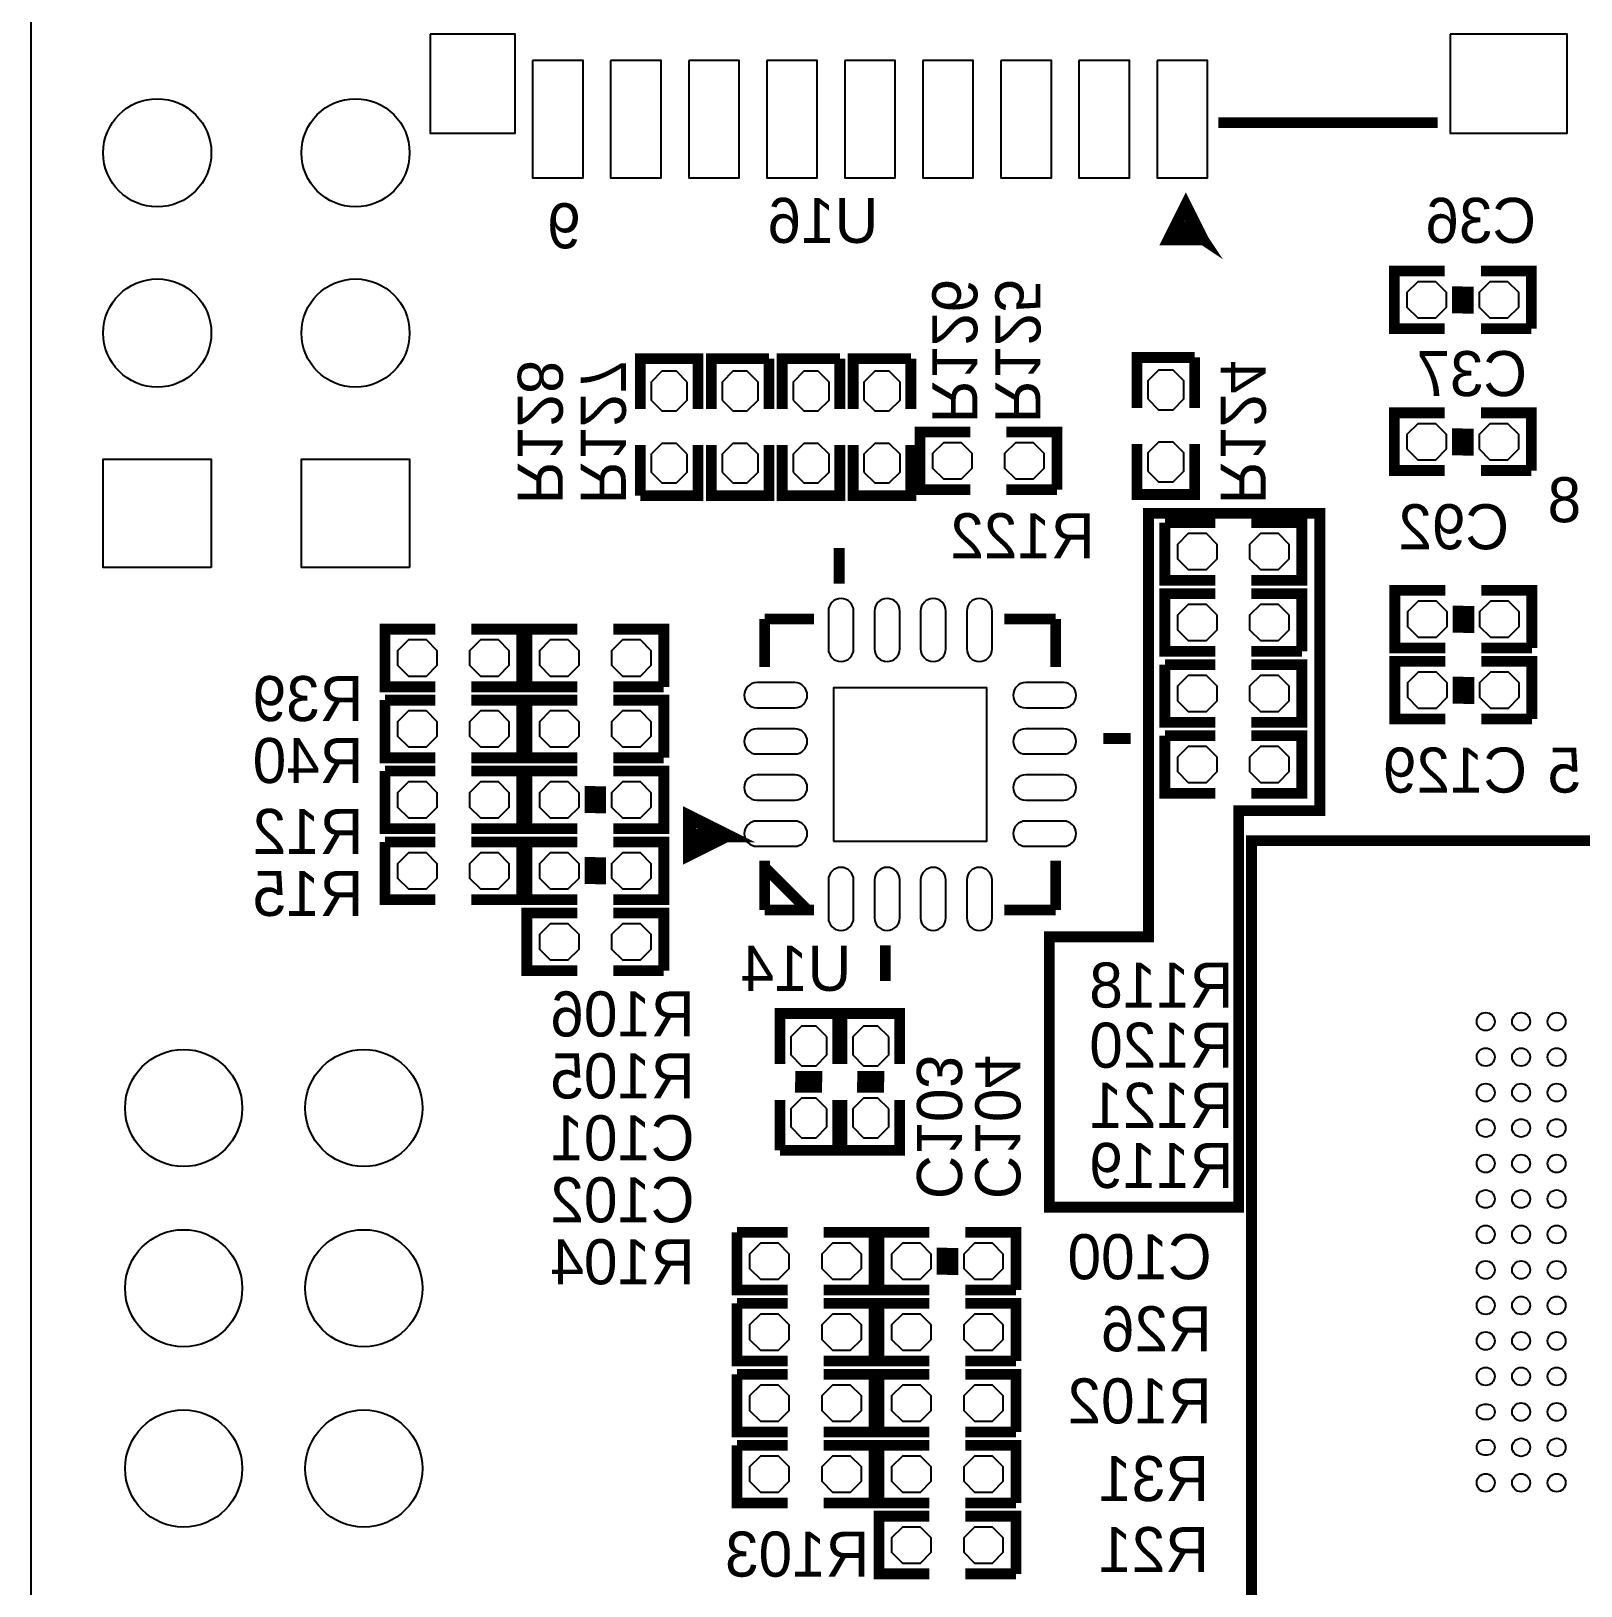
# Model space of a CAD drawing. Extents: x -57 to 527, y -107 to 303.
# Drawn here: x 0 to 21.84, y 43.43 to 65.34 of the extents above; entities that cross this region are included whole.
import ezdxf

# ---------------------------------------------------------------- set-up
doc = ezdxf.new("R2010")
doc.units = 0
doc.header["$MEASUREMENT"] = 0
for name, color, linetype in [('BOARD_GEOMETRY_OUTLINE', 3, 'CONTINUOUS'), ('BOARD_GEOMETRY_SILKSCREEN_B', 1, 'CONTINUOUS'), ('PACKAGE_GEOMETRY_SILKSCREEN_B', 4, 'CONTINUOUS'), ('PIN_B', 5, 'CONTINUOUS'), ('REF_DES_SILKSCREEN_B', 6, 'CONTINUOUS')]:
    doc.layers.add(name, color=color, linetype=linetype)

msp = doc.modelspace()

# ---------------------------------------------------------------- linework, layer by layer
at = {"layer": 'BOARD_GEOMETRY_OUTLINE'}
msp.add_lwpolyline([(1.999996, 0, -0.414214), (0, 1.999996), (0, 77.999844, -0.414214), (1.999996, 79.99984), (72.999854, 79.99984, -0.414214), (74.99985, 77.999844), (74.99985, 1.999996, -0.414214), (72.999854, 0)], format="xyb", close=True, dxfattribs=at)
at = {"layer": 'BOARD_GEOMETRY_SILKSCREEN_B'}
msp.add_lwpolyline([(15.748, 54.61, 0.1524, 0.1524, 0), (15.748, 58.547, 0.1524, 0.1524, 0), (18.161, 58.547, 0.1524, 0.1524, 0), (18.161, 54.356, 0.1524, 0.1524, 0), (17.018, 54.356, 0.1524, 0.1524, 0), (17.018, 48.768, 0.1524, 0.1524, 0), (14.351, 48.768, 0.1524, 0.1524, 0), (14.351, 52.578, 0.1524, 0.1524, 0), (15.748, 52.578, 0.1524, 0.1524, 0), (15.748, 54.61, 0.1524, 0.1524, 0)], format="xyseb", dxfattribs=at)
at = {"layer": 'PACKAGE_GEOMETRY_SILKSCREEN_B'}
for points in [[(16.733012, 64.050672, 0.1524, 0.1524, 0), (19.8247, 64.050672, 0.1524, 0.1524, 0)], [(16.522954, 62.400688, 0.1524, 0.1524, 0), (16.023082, 62.400688, 0.1524, 0.1524, 0), (16.273018, 62.90056, 0.1524, 0.1524, 0), (16.522954, 62.400688, 0.1524, 0.1524, 0), (16.123158, 62.50051, 0.1524, 0.1524, 0), (16.323056, 62.700662, 0.1524, 0.1524, 0), (16.522954, 62.400688, 0.1524, 0.1524, 0), (16.22298, 62.600586, 0.1524, 0.1524, 0)], [(19.922744, 61.148722, 0.1524, 0.1524, 0), (19.211544, 61.148722, 0.1524, 0.1524, 0), (19.211544, 61.961522, 0.1524, 0.1524, 0), (19.922744, 61.961522, 0.1524, 0.1524, 0)], [(20.430744, 61.961522, 0.1524, 0.1524, 0), (21.141944, 61.961522, 0.1524, 0.1524, 0), (21.141944, 61.148722, 0.1524, 0.1524, 0)], [(20.100544, 61.745622, 0.1524, 0.1524, 0), (20.100544, 61.364622, 0.1524, 0.1524, 0)], [(20.252944, 61.740542, 0.1524, 0.1524, 0), (20.252944, 61.359542, 0.1524, 0.1524, 0)], [(21.141944, 61.148722, 0.1524, 0.1524, 0), (20.430744, 61.148722, 0.1524, 0.1524, 0)], [(8.585708, 60.01512, 0.1524, 0.1524, 0), (8.585708, 60.72632, 0.1524, 0.1524, 0), (9.398508, 60.72632, 0.1524, 0.1524, 0), (9.398508, 60.01512, 0.1524, 0.1524, 0)], [(9.585706, 60.01512, 0.1524, 0.1524, 0), (9.585706, 60.72632, 0.1524, 0.1524, 0), (10.398506, 60.72632, 0.1524, 0.1524, 0)], [(10.398506, 60.72632, 0.1524, 0.1524, 0), (10.398506, 60.01512, 0.1524, 0.1524, 0)], [(10.58545, 60.01512, 0.1524, 0.1524, 0), (10.58545, 60.72632, 0.1524, 0.1524, 0), (11.39825, 60.72632, 0.1524, 0.1524, 0)], [(11.39825, 60.72632, 0.1524, 0.1524, 0), (11.39825, 60.01512, 0.1524, 0.1524, 0)], [(11.585448, 60.01512, 0.1524, 0.1524, 0), (11.585448, 60.72632, 0.1524, 0.1524, 0), (12.398248, 60.72632, 0.1524, 0.1524, 0)], [(12.398248, 60.72632, 0.1524, 0.1524, 0), (12.398248, 60.01512, 0.1524, 0.1524, 0)], [(15.585186, 60.031376, 0.1524, 0.1524, 0), (15.585186, 60.742576, 0.1524, 0.1524, 0), (16.397986, 60.742576, 0.1524, 0.1524, 0)], [(16.397986, 60.742576, 0.1524, 0.1524, 0), (16.397986, 60.031376, 0.1524, 0.1524, 0)], [(19.922744, 59.148726, 0.1524, 0.1524, 0), (19.211544, 59.148726, 0.1524, 0.1524, 0), (19.211544, 59.961526, 0.1524, 0.1524, 0), (19.922744, 59.961526, 0.1524, 0.1524, 0)], [(20.100544, 59.745626, 0.1524, 0.1524, 0), (20.100544, 59.364626, 0.1524, 0.1524, 0)], [(20.430744, 59.961526, 0.1524, 0.1524, 0), (21.141944, 59.961526, 0.1524, 0.1524, 0), (21.141944, 59.148726, 0.1524, 0.1524, 0)], [(13.237464, 58.878978, 0.1524, 0.1524, 0), (12.526264, 58.878978, 0.1524, 0.1524, 0), (12.526264, 59.691778, 0.1524, 0.1524, 0), (13.237464, 59.691778, 0.1524, 0.1524, 0)], [(13.745464, 59.691778, 0.1524, 0.1524, 0), (14.456664, 59.691778, 0.1524, 0.1524, 0), (14.456664, 58.878978, 0.1524, 0.1524, 0)], [(20.252944, 59.740546, 0.1524, 0.1524, 0), (20.252944, 59.359546, 0.1524, 0.1524, 0)], [(9.398508, 59.50712, 0.1524, 0.1524, 0), (9.398508, 58.79592, 0.1524, 0.1524, 0), (8.585708, 58.79592, 0.1524, 0.1524, 0)], [(8.585708, 58.79592, 0.1524, 0.1524, 0), (8.585708, 59.50712, 0.1524, 0.1524, 0)], [(10.398506, 59.50712, 0.1524, 0.1524, 0), (10.398506, 58.79592, 0.1524, 0.1524, 0), (9.585706, 58.79592, 0.1524, 0.1524, 0), (9.585706, 59.50712, 0.1524, 0.1524, 0)], [(11.39825, 59.50712, 0.1524, 0.1524, 0), (11.39825, 58.79592, 0.1524, 0.1524, 0), (10.58545, 58.79592, 0.1524, 0.1524, 0), (10.58545, 59.50712, 0.1524, 0.1524, 0)], [(12.398248, 59.50712, 0.1524, 0.1524, 0), (12.398248, 58.79592, 0.1524, 0.1524, 0), (11.585448, 58.79592, 0.1524, 0.1524, 0), (11.585448, 59.50712, 0.1524, 0.1524, 0)], [(16.397986, 59.523376, 0.1524, 0.1524, 0), (16.397986, 58.812176, 0.1524, 0.1524, 0), (15.585186, 58.812176, 0.1524, 0.1524, 0), (15.585186, 59.523376, 0.1524, 0.1524, 0)], [(21.141944, 59.148726, 0.1524, 0.1524, 0), (20.430744, 59.148726, 0.1524, 0.1524, 0)], [(14.456664, 58.878978, 0.1524, 0.1524, 0), (13.745464, 58.878978, 0.1524, 0.1524, 0)], [(16.689578, 57.600596, 0.1524, 0.1524, 0), (15.978378, 57.600596, 0.1524, 0.1524, 0), (15.978378, 58.413396, 0.1524, 0.1524, 0)], [(15.978378, 58.413396, 0.1524, 0.1524, 0), (16.689578, 58.413396, 0.1524, 0.1524, 0)], [(17.197578, 58.413396, 0.1524, 0.1524, 0), (17.908778, 58.413396, 0.1524, 0.1524, 0), (17.908778, 57.600596, 0.1524, 0.1524, 0), (17.197578, 57.600596, 0.1524, 0.1524, 0)], [(11.388852, 57.556908, 0.1524, 0.1524, 0), (11.388852, 58.057034, 0.1524, 0.1524, 0)], [(16.689578, 56.600598, 0.1524, 0.1524, 0), (15.978378, 56.600598, 0.1524, 0.1524, 0), (15.978378, 57.413398, 0.1524, 0.1524, 0), (16.689578, 57.413398, 0.1524, 0.1524, 0)], [(17.197578, 57.413398, 0.1524, 0.1524, 0), (17.908778, 57.413398, 0.1524, 0.1524, 0), (17.908778, 56.600598, 0.1524, 0.1524, 0)], [(19.930872, 56.648604, 0.1524, 0.1524, 0), (19.219672, 56.648604, 0.1524, 0.1524, 0), (19.219672, 57.461404, 0.1524, 0.1524, 0), (19.930872, 57.461404, 0.1524, 0.1524, 0)], [(20.438872, 57.461404, 0.1524, 0.1524, 0), (21.150072, 57.461404, 0.1524, 0.1524, 0), (21.150072, 56.648604, 0.1524, 0.1524, 0)], [(20.108672, 57.245504, 0.1524, 0.1524, 0), (20.108672, 56.864504, 0.1524, 0.1524, 0)], [(20.261072, 57.240424, 0.1524, 0.1524, 0), (20.261072, 56.859424, 0.1524, 0.1524, 0)], [(5.697474, 56.100726, 0.1524, 0.1524, 0), (4.986274, 56.100726, 0.1524, 0.1524, 0), (4.986274, 56.913526, 0.1524, 0.1524, 0), (5.697474, 56.913526, 0.1524, 0.1524, 0)], [(6.205474, 56.913526, 0.1524, 0.1524, 0), (6.916674, 56.913526, 0.1524, 0.1524, 0), (6.916674, 56.100726, 0.1524, 0.1524, 0)], [(7.697724, 56.100726, 0.1524, 0.1524, 0), (6.986524, 56.100726, 0.1524, 0.1524, 0), (6.986524, 56.913526, 0.1524, 0.1524, 0), (7.697724, 56.913526, 0.1524, 0.1524, 0)], [(8.205724, 56.913526, 0.1524, 0.1524, 0), (8.916924, 56.913526, 0.1524, 0.1524, 0), (8.916924, 56.100726, 0.1524, 0.1524, 0)], [(10.338816, 57.057036, 0.1524, 0.1524, 0), (11.032744, 57.057036, 0.1524, 0.1524, 0)], [(10.338816, 57.057036, 0.1524, 0.1524, 0), (10.338816, 56.378856, 0.1524, 0.1524, 0)], [(14.438884, 57.057036, 0.1524, 0.1524, 0), (13.71473, 57.057036, 0.1524, 0.1524, 0)], [(14.438884, 57.057036, 0.1524, 0.1524, 0), (14.438884, 56.378856, 0.1524, 0.1524, 0)], [(17.908778, 56.600598, 0.1524, 0.1524, 0), (17.197578, 56.600598, 0.1524, 0.1524, 0)], [(19.930872, 55.648606, 0.1524, 0.1524, 0), (19.219672, 55.648606, 0.1524, 0.1524, 0), (19.219672, 56.461406, 0.1524, 0.1524, 0), (19.930872, 56.461406, 0.1524, 0.1524, 0)], [(21.150072, 56.648604, 0.1524, 0.1524, 0), (20.438872, 56.648604, 0.1524, 0.1524, 0)], [(20.438872, 56.461406, 0.1524, 0.1524, 0), (21.150072, 56.461406, 0.1524, 0.1524, 0), (21.150072, 55.648606, 0.1524, 0.1524, 0)], [(16.689578, 55.6006, 0.1524, 0.1524, 0), (15.978378, 55.6006, 0.1524, 0.1524, 0), (15.978378, 56.4134, 0.1524, 0.1524, 0)], [(15.978378, 56.4134, 0.1524, 0.1524, 0), (16.689578, 56.4134, 0.1524, 0.1524, 0)], [(17.197578, 56.4134, 0.1524, 0.1524, 0), (17.908778, 56.4134, 0.1524, 0.1524, 0), (17.908778, 55.6006, 0.1524, 0.1524, 0), (17.197578, 55.6006, 0.1524, 0.1524, 0)], [(20.108672, 56.245506, 0.1524, 0.1524, 0), (20.108672, 55.864506, 0.1524, 0.1524, 0)], [(20.261072, 56.240426, 0.1524, 0.1524, 0), (20.261072, 55.859426, 0.1524, 0.1524, 0)], [(6.916674, 56.100726, 0.1524, 0.1524, 0), (6.205474, 56.100726, 0.1524, 0.1524, 0)], [(8.916924, 56.100726, 0.1524, 0.1524, 0), (8.205724, 56.100726, 0.1524, 0.1524, 0)], [(5.697474, 55.100728, 0.1524, 0.1524, 0), (4.986274, 55.100728, 0.1524, 0.1524, 0), (4.986274, 55.913528, 0.1524, 0.1524, 0)], [(4.986274, 55.913528, 0.1524, 0.1524, 0), (5.697474, 55.913528, 0.1524, 0.1524, 0)], [(6.205474, 55.913528, 0.1524, 0.1524, 0), (6.916674, 55.913528, 0.1524, 0.1524, 0), (6.916674, 55.100728, 0.1524, 0.1524, 0), (6.205474, 55.100728, 0.1524, 0.1524, 0)], [(7.697724, 55.100728, 0.1524, 0.1524, 0), (6.986524, 55.100728, 0.1524, 0.1524, 0), (6.986524, 55.913528, 0.1524, 0.1524, 0), (7.697724, 55.913528, 0.1524, 0.1524, 0)], [(8.205724, 55.913528, 0.1524, 0.1524, 0), (8.916924, 55.913528, 0.1524, 0.1524, 0), (8.916924, 55.100728, 0.1524, 0.1524, 0)], [(21.150072, 55.648606, 0.1524, 0.1524, 0), (20.438872, 55.648606, 0.1524, 0.1524, 0)], [(15.113, 55.372, 0.1524, 0.1524, 0), (15.494, 55.372, 0.1524, 0.1524, 0)], [(16.689578, 54.600602, 0.1524, 0.1524, 0), (15.978378, 54.600602, 0.1524, 0.1524, 0), (15.978378, 55.413402, 0.1524, 0.1524, 0)], [(15.978378, 55.413402, 0.1524, 0.1524, 0), (16.689578, 55.413402, 0.1524, 0.1524, 0)], [(17.197578, 55.413402, 0.1524, 0.1524, 0), (17.908778, 55.413402, 0.1524, 0.1524, 0), (17.908778, 54.600602, 0.1524, 0.1524, 0), (17.197578, 54.600602, 0.1524, 0.1524, 0)], [(8.916924, 55.100728, 0.1524, 0.1524, 0), (8.205724, 55.100728, 0.1524, 0.1524, 0)], [(5.697474, 54.10073, 0.1524, 0.1524, 0), (4.986274, 54.10073, 0.1524, 0.1524, 0), (4.986274, 54.91353, 0.1524, 0.1524, 0)], [(4.986274, 54.91353, 0.1524, 0.1524, 0), (5.697474, 54.91353, 0.1524, 0.1524, 0)], [(6.205474, 54.91353, 0.1524, 0.1524, 0), (6.916674, 54.91353, 0.1524, 0.1524, 0), (6.916674, 54.10073, 0.1524, 0.1524, 0), (6.205474, 54.10073, 0.1524, 0.1524, 0)], [(6.986524, 54.91353, 0.1524, 0.1524, 0), (7.697724, 54.91353, 0.1524, 0.1524, 0)], [(7.697724, 54.10073, 0.1524, 0.1524, 0), (6.986524, 54.10073, 0.1524, 0.1524, 0), (6.986524, 54.91353, 0.1524, 0.1524, 0)], [(8.205724, 54.91353, 0.1524, 0.1524, 0), (8.916924, 54.91353, 0.1524, 0.1524, 0), (8.916924, 54.10073, 0.1524, 0.1524, 0), (8.205724, 54.10073, 0.1524, 0.1524, 0)], [(7.875524, 54.32171, 0.1524, 0.1524, 0), (7.875524, 54.70271, 0.1524, 0.1524, 0)], [(8.027924, 54.31663, 0.1524, 0.1524, 0), (8.027924, 54.69763, 0.1524, 0.1524, 0)], [(9.788906, 54.007004, 0.199898, 0.199898, 0), (9.28878, 53.757068, 0.199898, 0.199898, 0), (9.28878, 54.25694, 0.199898, 0.199898, 0), (9.788906, 54.007004, 0.199898, 0.199898, 0), (9.388856, 54.007004, 0.199898, 0.199898, 0)], [(5.697474, 53.100732, 0.1524, 0.1524, 0), (4.986274, 53.100732, 0.1524, 0.1524, 0), (4.986274, 53.913532, 0.1524, 0.1524, 0)], [(4.986274, 53.913532, 0.1524, 0.1524, 0), (5.697474, 53.913532, 0.1524, 0.1524, 0)], [(6.205474, 53.913532, 0.1524, 0.1524, 0), (6.916674, 53.913532, 0.1524, 0.1524, 0), (6.916674, 53.100732, 0.1524, 0.1524, 0), (6.205474, 53.100732, 0.1524, 0.1524, 0)], [(6.986524, 53.913532, 0.1524, 0.1524, 0), (7.697724, 53.913532, 0.1524, 0.1524, 0)], [(7.697724, 53.100732, 0.1524, 0.1524, 0), (6.986524, 53.100732, 0.1524, 0.1524, 0), (6.986524, 53.913532, 0.1524, 0.1524, 0)], [(8.205724, 53.913532, 0.1524, 0.1524, 0), (8.916924, 53.913532, 0.1524, 0.1524, 0), (8.916924, 53.100732, 0.1524, 0.1524, 0), (8.205724, 53.100732, 0.1524, 0.1524, 0)], [(30.298898, 42.33291, 0.1524, 0.1524, 0), (17.199102, 42.33291, 0.1524, 0.1524, 0), (17.199102, 53.93309, 0.1524, 0.1524, 0), (30.298898, 53.93309, 0.1524, 0.1524, 0), (30.298898, 42.33291, 0.1524, 0.1524, 0)], [(7.875524, 53.321712, 0.1524, 0.1524, 0), (7.875524, 53.702712, 0.1524, 0.1524, 0)], [(8.027924, 53.316632, 0.1524, 0.1524, 0), (8.027924, 53.697632, 0.1524, 0.1524, 0)], [(10.338816, 52.956968, 0.1524, 0.1524, 0), (10.338816, 53.650896, 0.1524, 0.1524, 0)], [(14.438884, 52.956968, 0.1524, 0.1524, 0), (14.438884, 53.650896, 0.1524, 0.1524, 0)], [(10.938764, 52.956968, 0.1524, 0.1524, 0), (10.338816, 53.556916, 0.1524, 0.1524, 0)], [(10.338816, 52.956968, 0.1524, 0.1524, 0), (11.032744, 52.956968, 0.1524, 0.1524, 0)], [(14.438884, 52.956968, 0.1524, 0.1524, 0), (13.71473, 52.956968, 0.1524, 0.1524, 0)], [(7.697724, 52.100734, 0.1524, 0.1524, 0), (6.986524, 52.100734, 0.1524, 0.1524, 0), (6.986524, 52.913534, 0.1524, 0.1524, 0), (7.697724, 52.913534, 0.1524, 0.1524, 0)], [(8.205724, 52.913534, 0.1524, 0.1524, 0), (8.916924, 52.913534, 0.1524, 0.1524, 0), (8.916924, 52.100734, 0.1524, 0.1524, 0)], [(12.038838, 51.95697, 0.1524, 0.1524, 0), (12.038838, 52.457096, 0.1524, 0.1524, 0)], [(8.916924, 52.100734, 0.1524, 0.1524, 0), (8.205724, 52.100734, 0.1524, 0.1524, 0)], [(10.553446, 50.786792, 0.1524, 0.1524, 0), (10.553446, 51.497992, 0.1524, 0.1524, 0), (11.366246, 51.497992, 0.1524, 0.1524, 0), (11.366246, 50.786792, 0.1524, 0.1524, 0)], [(11.426444, 50.786792, 0.1524, 0.1524, 0), (11.426444, 51.497992, 0.1524, 0.1524, 0), (12.239244, 51.497992, 0.1524, 0.1524, 0), (12.239244, 50.786792, 0.1524, 0.1524, 0)], [(11.150346, 50.608992, 0.1524, 0.1524, 0), (10.769346, 50.608992, 0.1524, 0.1524, 0)], [(12.023344, 50.608992, 0.1524, 0.1524, 0), (11.642344, 50.608992, 0.1524, 0.1524, 0)], [(11.145266, 50.456592, 0.1524, 0.1524, 0), (10.764266, 50.456592, 0.1524, 0.1524, 0)], [(12.018264, 50.456592, 0.1524, 0.1524, 0), (11.637264, 50.456592, 0.1524, 0.1524, 0)], [(10.553446, 49.567592, 0.1524, 0.1524, 0), (10.553446, 50.278792, 0.1524, 0.1524, 0)], [(11.366246, 50.278792, 0.1524, 0.1524, 0), (11.366246, 49.567592, 0.1524, 0.1524, 0), (10.553446, 49.567592, 0.1524, 0.1524, 0)], [(11.426444, 49.567592, 0.1524, 0.1524, 0), (11.426444, 50.278792, 0.1524, 0.1524, 0)], [(12.239244, 50.278792, 0.1524, 0.1524, 0), (12.239244, 49.567592, 0.1524, 0.1524, 0), (11.426444, 49.567592, 0.1524, 0.1524, 0)], [(10.659872, 47.5996, 0.1524, 0.1524, 0), (9.948672, 47.5996, 0.1524, 0.1524, 0), (9.948672, 48.4124, 0.1524, 0.1524, 0)], [(9.948672, 48.4124, 0.1524, 0.1524, 0), (10.659872, 48.4124, 0.1524, 0.1524, 0)], [(11.167872, 48.4124, 0.1524, 0.1524, 0), (11.879072, 48.4124, 0.1524, 0.1524, 0), (11.879072, 47.5996, 0.1524, 0.1524, 0), (11.167872, 47.5996, 0.1524, 0.1524, 0)], [(12.659868, 47.5996, 0.1524, 0.1524, 0), (11.948668, 47.5996, 0.1524, 0.1524, 0), (11.948668, 48.4124, 0.1524, 0.1524, 0), (12.659868, 48.4124, 0.1524, 0.1524, 0)], [(13.167868, 48.4124, 0.1524, 0.1524, 0), (13.879068, 48.4124, 0.1524, 0.1524, 0), (13.879068, 47.5996, 0.1524, 0.1524, 0)], [(12.837668, 48.1965, 0.1524, 0.1524, 0), (12.837668, 47.8155, 0.1524, 0.1524, 0)], [(12.990068, 48.19142, 0.1524, 0.1524, 0), (12.990068, 47.81042, 0.1524, 0.1524, 0)], [(13.879068, 47.5996, 0.1524, 0.1524, 0), (13.167868, 47.5996, 0.1524, 0.1524, 0)], [(10.659872, 46.599602, 0.1524, 0.1524, 0), (9.948672, 46.599602, 0.1524, 0.1524, 0), (9.948672, 47.412402, 0.1524, 0.1524, 0)], [(9.948672, 47.412402, 0.1524, 0.1524, 0), (10.659872, 47.412402, 0.1524, 0.1524, 0)], [(11.167872, 47.412402, 0.1524, 0.1524, 0), (11.879072, 47.412402, 0.1524, 0.1524, 0), (11.879072, 46.599602, 0.1524, 0.1524, 0), (11.167872, 46.599602, 0.1524, 0.1524, 0)], [(12.659868, 46.599602, 0.1524, 0.1524, 0), (11.948668, 46.599602, 0.1524, 0.1524, 0), (11.948668, 47.412402, 0.1524, 0.1524, 0), (12.659868, 47.412402, 0.1524, 0.1524, 0)], [(13.167868, 47.412402, 0.1524, 0.1524, 0), (13.879068, 47.412402, 0.1524, 0.1524, 0), (13.879068, 46.599602, 0.1524, 0.1524, 0)], [(13.879068, 46.599602, 0.1524, 0.1524, 0), (13.167868, 46.599602, 0.1524, 0.1524, 0)], [(10.659872, 45.599604, 0.1524, 0.1524, 0), (9.948672, 45.599604, 0.1524, 0.1524, 0), (9.948672, 46.412404, 0.1524, 0.1524, 0)], [(9.948672, 46.412404, 0.1524, 0.1524, 0), (10.659872, 46.412404, 0.1524, 0.1524, 0)], [(11.167872, 46.412404, 0.1524, 0.1524, 0), (11.879072, 46.412404, 0.1524, 0.1524, 0), (11.879072, 45.599604, 0.1524, 0.1524, 0), (11.167872, 45.599604, 0.1524, 0.1524, 0)], [(12.659868, 45.599604, 0.1524, 0.1524, 0), (11.948668, 45.599604, 0.1524, 0.1524, 0), (11.948668, 46.412404, 0.1524, 0.1524, 0), (12.659868, 46.412404, 0.1524, 0.1524, 0)], [(13.167868, 46.412404, 0.1524, 0.1524, 0), (13.879068, 46.412404, 0.1524, 0.1524, 0), (13.879068, 45.599604, 0.1524, 0.1524, 0)], [(13.879068, 45.599604, 0.1524, 0.1524, 0), (13.167868, 45.599604, 0.1524, 0.1524, 0)], [(10.659872, 44.599606, 0.1524, 0.1524, 0), (9.948672, 44.599606, 0.1524, 0.1524, 0), (9.948672, 45.412406, 0.1524, 0.1524, 0)], [(9.948672, 45.412406, 0.1524, 0.1524, 0), (10.659872, 45.412406, 0.1524, 0.1524, 0)], [(11.167872, 45.412406, 0.1524, 0.1524, 0), (11.879072, 45.412406, 0.1524, 0.1524, 0), (11.879072, 44.599606, 0.1524, 0.1524, 0), (11.167872, 44.599606, 0.1524, 0.1524, 0)], [(12.659868, 44.599606, 0.1524, 0.1524, 0), (11.948668, 44.599606, 0.1524, 0.1524, 0), (11.948668, 45.412406, 0.1524, 0.1524, 0), (12.659868, 45.412406, 0.1524, 0.1524, 0)], [(13.167868, 45.412406, 0.1524, 0.1524, 0), (13.879068, 45.412406, 0.1524, 0.1524, 0), (13.879068, 44.599606, 0.1524, 0.1524, 0)], [(12.659868, 43.599608, 0.1524, 0.1524, 0), (11.948668, 43.599608, 0.1524, 0.1524, 0), (11.948668, 44.412408, 0.1524, 0.1524, 0), (12.659868, 44.412408, 0.1524, 0.1524, 0)], [(13.879068, 44.599606, 0.1524, 0.1524, 0), (13.167868, 44.599606, 0.1524, 0.1524, 0)], [(13.167868, 44.412408, 0.1524, 0.1524, 0), (13.879068, 44.412408, 0.1524, 0.1524, 0), (13.879068, 43.599608, 0.1524, 0.1524, 0)], [(13.879068, 43.599608, 0.1524, 0.1524, 0), (13.167868, 43.599608, 0.1524, 0.1524, 0)]]:
    msp.add_lwpolyline(points, format="xyseb", dxfattribs=at)
at = {"layer": 'PIN_B'}
for points in [[(5.6261, 65.299082), (5.6261, 63.902082), (6.8199, 63.902082), (6.8199, 65.299082)], [(19.997674, 65.299082), (19.997674, 63.902082), (21.648674, 63.902082), (21.648674, 65.299082)], [(7.06755, 64.92621), (7.06755, 63.27521), (7.77875, 63.27521), (7.77875, 64.92621)], [(8.16737, 64.92621), (8.16737, 63.27521), (8.87857, 63.27521), (8.87857, 64.92621)], [(9.267444, 64.92621), (9.267444, 63.27521), (9.978644, 63.27521), (9.978644, 64.92621)], [(10.367518, 64.92621), (10.367518, 63.27521), (11.078718, 63.27521), (11.078718, 64.92621)], [(11.467338, 64.92621), (11.467338, 63.27521), (12.178538, 63.27521), (12.178538, 64.92621)], [(12.567412, 64.92621), (12.567412, 63.27521), (13.278612, 63.27521), (13.278612, 64.92621)], [(13.667486, 64.92621), (13.667486, 63.27521), (14.378686, 63.27521), (14.378686, 64.92621)], [(14.76756, 64.92621), (14.76756, 63.27521), (15.47876, 63.27521), (15.47876, 64.92621)], [(15.86738, 64.92621), (15.86738, 63.27521), (16.57858, 63.27521), (16.57858, 64.92621)], [(19.541744, 61.809122), (19.389344, 61.656722), (19.389344, 61.453522), (19.541744, 61.301122), (19.795744, 61.301122), (19.948144, 61.453522), (19.948144, 61.656722), (19.795744, 61.809122)], [(20.557744, 61.809122), (20.405344, 61.656722), (20.405344, 61.453522), (20.557744, 61.301122), (20.811744, 61.301122), (20.964144, 61.453522), (20.964144, 61.656722), (20.811744, 61.809122)], [(9.246108, 60.39612), (9.093708, 60.54852), (8.890508, 60.54852), (8.738108, 60.39612), (8.738108, 60.14212), (8.890508, 59.98972), (9.093708, 59.98972), (9.246108, 60.14212)], [(9.738106, 60.14212), (9.890506, 59.98972), (10.093706, 59.98972), (10.246106, 60.14212), (10.246106, 60.39612), (10.093706, 60.54852), (9.890506, 60.54852), (9.738106, 60.39612)], [(10.73785, 60.14212), (10.89025, 59.98972), (11.09345, 59.98972), (11.24585, 60.14212), (11.24585, 60.39612), (11.09345, 60.54852), (10.89025, 60.54852), (10.73785, 60.39612)], [(11.737848, 60.14212), (11.890248, 59.98972), (12.093448, 59.98972), (12.245848, 60.14212), (12.245848, 60.39612), (12.093448, 60.54852), (11.890248, 60.54852), (11.737848, 60.39612)], [(15.737586, 60.158376), (15.889986, 60.005976), (16.093186, 60.005976), (16.245586, 60.158376), (16.245586, 60.412376), (16.093186, 60.564776), (15.889986, 60.564776), (15.737586, 60.412376)], [(19.541744, 59.809126), (19.389344, 59.656726), (19.389344, 59.453526), (19.541744, 59.301126), (19.795744, 59.301126), (19.948144, 59.453526), (19.948144, 59.656726), (19.795744, 59.809126)], [(20.557744, 59.809126), (20.405344, 59.656726), (20.405344, 59.453526), (20.557744, 59.301126), (20.811744, 59.301126), (20.964144, 59.453526), (20.964144, 59.656726), (20.811744, 59.809126)], [(9.246108, 59.38012), (9.093708, 59.53252), (8.890508, 59.53252), (8.738108, 59.38012), (8.738108, 59.12612), (8.890508, 58.97372), (9.093708, 58.97372), (9.246108, 59.12612)], [(9.738106, 59.12612), (9.890506, 58.97372), (10.093706, 58.97372), (10.246106, 59.12612), (10.246106, 59.38012), (10.093706, 59.53252), (9.890506, 59.53252), (9.738106, 59.38012)], [(10.73785, 59.12612), (10.89025, 58.97372), (11.09345, 58.97372), (11.24585, 59.12612), (11.24585, 59.38012), (11.09345, 59.53252), (10.89025, 59.53252), (10.73785, 59.38012)], [(11.737848, 59.12612), (11.890248, 58.97372), (12.093448, 58.97372), (12.245848, 59.12612), (12.245848, 59.38012), (12.093448, 59.53252), (11.890248, 59.53252), (11.737848, 59.38012)], [(12.856464, 59.539378), (12.704064, 59.386978), (12.704064, 59.183778), (12.856464, 59.031378), (13.110464, 59.031378), (13.262864, 59.183778), (13.262864, 59.386978), (13.110464, 59.539378)], [(13.872464, 59.539378), (13.720064, 59.386978), (13.720064, 59.183778), (13.872464, 59.031378), (14.126464, 59.031378), (14.278864, 59.183778), (14.278864, 59.386978), (14.126464, 59.539378)], [(15.737586, 59.142376), (15.889986, 58.989976), (16.093186, 58.989976), (16.245586, 59.142376), (16.245586, 59.396376), (16.093186, 59.548776), (15.889986, 59.548776), (15.737586, 59.396376)], [(2.54, 57.785), (1.016, 57.785), (1.016, 59.309), (2.54, 59.309)], [(5.334, 57.785), (3.81, 57.785), (3.81, 59.309), (5.334, 59.309)], [(16.562578, 57.752996), (16.714978, 57.905396), (16.714978, 58.108596), (16.562578, 58.260996), (16.308578, 58.260996), (16.156178, 58.108596), (16.156178, 57.905396), (16.308578, 57.752996)], [(17.578578, 57.752996), (17.730978, 57.905396), (17.730978, 58.108596), (17.578578, 58.260996), (17.324578, 58.260996), (17.172178, 58.108596), (17.172178, 57.905396), (17.324578, 57.752996)], [(16.308578, 57.260998), (16.156178, 57.108598), (16.156178, 56.905398), (16.308578, 56.752998), (16.562578, 56.752998), (16.714978, 56.905398), (16.714978, 57.108598), (16.562578, 57.260998)], [(17.324578, 57.260998), (17.172178, 57.108598), (17.172178, 56.905398), (17.324578, 56.752998), (17.578578, 56.752998), (17.730978, 56.905398), (17.730978, 57.108598), (17.578578, 57.260998)], [(19.549872, 57.309004), (19.397472, 57.156604), (19.397472, 56.953404), (19.549872, 56.801004), (19.803872, 56.801004), (19.956272, 56.953404), (19.956272, 57.156604), (19.803872, 57.309004)], [(20.565872, 57.309004), (20.413472, 57.156604), (20.413472, 56.953404), (20.565872, 56.801004), (20.819872, 56.801004), (20.972272, 56.953404), (20.972272, 57.156604), (20.819872, 57.309004)], [(5.316474, 56.761126), (5.164074, 56.608726), (5.164074, 56.405526), (5.316474, 56.253126), (5.570474, 56.253126), (5.722874, 56.405526), (5.722874, 56.608726), (5.570474, 56.761126)], [(6.332474, 56.761126), (6.180074, 56.608726), (6.180074, 56.405526), (6.332474, 56.253126), (6.586474, 56.253126), (6.738874, 56.405526), (6.738874, 56.608726), (6.586474, 56.761126)], [(7.316724, 56.761126), (7.164324, 56.608726), (7.164324, 56.405526), (7.316724, 56.253126), (7.570724, 56.253126), (7.723124, 56.405526), (7.723124, 56.608726), (7.570724, 56.761126)], [(8.332724, 56.761126), (8.180324, 56.608726), (8.180324, 56.405526), (8.332724, 56.253126), (8.586724, 56.253126), (8.739124, 56.405526), (8.739124, 56.608726), (8.586724, 56.761126)], [(16.562578, 55.753), (16.714978, 55.9054), (16.714978, 56.1086), (16.562578, 56.261), (16.308578, 56.261), (16.156178, 56.1086), (16.156178, 55.9054), (16.308578, 55.753)], [(17.578578, 55.753), (17.730978, 55.9054), (17.730978, 56.1086), (17.578578, 56.261), (17.324578, 56.261), (17.172178, 56.1086), (17.172178, 55.9054), (17.324578, 55.753)], [(19.549872, 56.309006), (19.397472, 56.156606), (19.397472, 55.953406), (19.549872, 55.801006), (19.803872, 55.801006), (19.956272, 55.953406), (19.956272, 56.156606), (19.803872, 56.309006)], [(20.565872, 56.309006), (20.413472, 56.156606), (20.413472, 55.953406), (20.565872, 55.801006), (20.819872, 55.801006), (20.972272, 55.953406), (20.972272, 56.156606), (20.819872, 56.309006)], [(11.30935, 53.927502), (13.46835, 53.927502), (13.46835, 56.086502), (11.30935, 56.086502)], [(5.570474, 55.253128), (5.722874, 55.405528), (5.722874, 55.608728), (5.570474, 55.761128), (5.316474, 55.761128), (5.164074, 55.608728), (5.164074, 55.405528), (5.316474, 55.253128)], [(6.586474, 55.253128), (6.738874, 55.405528), (6.738874, 55.608728), (6.586474, 55.761128), (6.332474, 55.761128), (6.180074, 55.608728), (6.180074, 55.405528), (6.332474, 55.253128)], [(7.316724, 55.761128), (7.164324, 55.608728), (7.164324, 55.405528), (7.316724, 55.253128), (7.570724, 55.253128), (7.723124, 55.405528), (7.723124, 55.608728), (7.570724, 55.761128)], [(8.332724, 55.761128), (8.180324, 55.608728), (8.180324, 55.405528), (8.332724, 55.253128), (8.586724, 55.253128), (8.739124, 55.405528), (8.739124, 55.608728), (8.586724, 55.761128)], [(16.562578, 54.753002), (16.714978, 54.905402), (16.714978, 55.108602), (16.562578, 55.261002), (16.308578, 55.261002), (16.156178, 55.108602), (16.156178, 54.905402), (16.308578, 54.753002)], [(17.578578, 54.753002), (17.730978, 54.905402), (17.730978, 55.108602), (17.578578, 55.261002), (17.324578, 55.261002), (17.172178, 55.108602), (17.172178, 54.905402), (17.324578, 54.753002)], [(5.570474, 54.25313), (5.722874, 54.40553), (5.722874, 54.60873), (5.570474, 54.76113), (5.316474, 54.76113), (5.164074, 54.60873), (5.164074, 54.40553), (5.316474, 54.25313)], [(6.586474, 54.25313), (6.738874, 54.40553), (6.738874, 54.60873), (6.586474, 54.76113), (6.332474, 54.76113), (6.180074, 54.60873), (6.180074, 54.40553), (6.332474, 54.25313)], [(7.570724, 54.25313), (7.723124, 54.40553), (7.723124, 54.60873), (7.570724, 54.76113), (7.316724, 54.76113), (7.164324, 54.60873), (7.164324, 54.40553), (7.316724, 54.25313)], [(8.586724, 54.25313), (8.739124, 54.40553), (8.739124, 54.60873), (8.586724, 54.76113), (8.332724, 54.76113), (8.180324, 54.60873), (8.180324, 54.40553), (8.332724, 54.25313)], [(5.570474, 53.253132), (5.722874, 53.405532), (5.722874, 53.608732), (5.570474, 53.761132), (5.316474, 53.761132), (5.164074, 53.608732), (5.164074, 53.405532), (5.316474, 53.253132)], [(6.586474, 53.253132), (6.738874, 53.405532), (6.738874, 53.608732), (6.586474, 53.761132), (6.332474, 53.761132), (6.180074, 53.608732), (6.180074, 53.405532), (6.332474, 53.253132)], [(7.570724, 53.253132), (7.723124, 53.405532), (7.723124, 53.608732), (7.570724, 53.761132), (7.316724, 53.761132), (7.164324, 53.608732), (7.164324, 53.405532), (7.316724, 53.253132)], [(8.586724, 53.253132), (8.739124, 53.405532), (8.739124, 53.608732), (8.586724, 53.761132), (8.332724, 53.761132), (8.180324, 53.608732), (8.180324, 53.405532), (8.332724, 53.253132)], [(7.316724, 52.761134), (7.164324, 52.608734), (7.164324, 52.405534), (7.316724, 52.253134), (7.570724, 52.253134), (7.723124, 52.405534), (7.723124, 52.608734), (7.570724, 52.761134)], [(8.332724, 52.761134), (8.180324, 52.608734), (8.180324, 52.405534), (8.332724, 52.253134), (8.586724, 52.253134), (8.739124, 52.405534), (8.739124, 52.608734), (8.586724, 52.761134)], [(11.213846, 51.167792), (11.061446, 51.320192), (10.858246, 51.320192), (10.705846, 51.167792), (10.705846, 50.913792), (10.858246, 50.761392), (11.061446, 50.761392), (11.213846, 50.913792)], [(12.086844, 51.167792), (11.934444, 51.320192), (11.731244, 51.320192), (11.578844, 51.167792), (11.578844, 50.913792), (11.731244, 50.761392), (11.934444, 50.761392), (12.086844, 50.913792)], [(11.213846, 50.151792), (11.061446, 50.304192), (10.858246, 50.304192), (10.705846, 50.151792), (10.705846, 49.897792), (10.858246, 49.745392), (11.061446, 49.745392), (11.213846, 49.897792)], [(12.086844, 50.151792), (11.934444, 50.304192), (11.731244, 50.304192), (11.578844, 50.151792), (11.578844, 49.897792), (11.731244, 49.745392), (11.934444, 49.745392), (12.086844, 49.897792)], [(10.532872, 47.752), (10.685272, 47.9044), (10.685272, 48.1076), (10.532872, 48.26), (10.278872, 48.26), (10.126472, 48.1076), (10.126472, 47.9044), (10.278872, 47.752)], [(11.548872, 47.752), (11.701272, 47.9044), (11.701272, 48.1076), (11.548872, 48.26), (11.294872, 48.26), (11.142472, 48.1076), (11.142472, 47.9044), (11.294872, 47.752)], [(12.278868, 48.26), (12.126468, 48.1076), (12.126468, 47.9044), (12.278868, 47.752), (12.532868, 47.752), (12.685268, 47.9044), (12.685268, 48.1076), (12.532868, 48.26)], [(13.294868, 48.26), (13.142468, 48.1076), (13.142468, 47.9044), (13.294868, 47.752), (13.548868, 47.752), (13.701268, 47.9044), (13.701268, 48.1076), (13.548868, 48.26)], [(10.532872, 46.752002), (10.685272, 46.904402), (10.685272, 47.107602), (10.532872, 47.260002), (10.278872, 47.260002), (10.126472, 47.107602), (10.126472, 46.904402), (10.278872, 46.752002)], [(11.548872, 46.752002), (11.701272, 46.904402), (11.701272, 47.107602), (11.548872, 47.260002), (11.294872, 47.260002), (11.142472, 47.107602), (11.142472, 46.904402), (11.294872, 46.752002)], [(12.278868, 47.260002), (12.126468, 47.107602), (12.126468, 46.904402), (12.278868, 46.752002), (12.532868, 46.752002), (12.685268, 46.904402), (12.685268, 47.107602), (12.532868, 47.260002)], [(13.294868, 47.260002), (13.142468, 47.107602), (13.142468, 46.904402), (13.294868, 46.752002), (13.548868, 46.752002), (13.701268, 46.904402), (13.701268, 47.107602), (13.548868, 47.260002)], [(10.532872, 45.752004), (10.685272, 45.904404), (10.685272, 46.107604), (10.532872, 46.260004), (10.278872, 46.260004), (10.126472, 46.107604), (10.126472, 45.904404), (10.278872, 45.752004)], [(11.548872, 45.752004), (11.701272, 45.904404), (11.701272, 46.107604), (11.548872, 46.260004), (11.294872, 46.260004), (11.142472, 46.107604), (11.142472, 45.904404), (11.294872, 45.752004)], [(12.278868, 46.260004), (12.126468, 46.107604), (12.126468, 45.904404), (12.278868, 45.752004), (12.532868, 45.752004), (12.685268, 45.904404), (12.685268, 46.107604), (12.532868, 46.260004)], [(13.294868, 46.260004), (13.142468, 46.107604), (13.142468, 45.904404), (13.294868, 45.752004), (13.548868, 45.752004), (13.701268, 45.904404), (13.701268, 46.107604), (13.548868, 46.260004)], [(10.532872, 44.752006), (10.685272, 44.904406), (10.685272, 45.107606), (10.532872, 45.260006), (10.278872, 45.260006), (10.126472, 45.107606), (10.126472, 44.904406), (10.278872, 44.752006)], [(11.548872, 44.752006), (11.701272, 44.904406), (11.701272, 45.107606), (11.548872, 45.260006), (11.294872, 45.260006), (11.142472, 45.107606), (11.142472, 44.904406), (11.294872, 44.752006)], [(12.278868, 45.260006), (12.126468, 45.107606), (12.126468, 44.904406), (12.278868, 44.752006), (12.532868, 44.752006), (12.685268, 44.904406), (12.685268, 45.107606), (12.532868, 45.260006)], [(13.294868, 45.260006), (13.142468, 45.107606), (13.142468, 44.904406), (13.294868, 44.752006), (13.548868, 44.752006), (13.701268, 44.904406), (13.701268, 45.107606), (13.548868, 45.260006)], [(12.278868, 44.260008), (12.126468, 44.107608), (12.126468, 43.904408), (12.278868, 43.752008), (12.532868, 43.752008), (12.685268, 43.904408), (12.685268, 44.107608), (12.532868, 44.260008)], [(13.294868, 44.260008), (13.142468, 44.107608), (13.142468, 43.904408), (13.294868, 43.752008), (13.548868, 43.752008), (13.701268, 43.904408), (13.701268, 44.107608), (13.548868, 44.260008)]]:
    msp.add_lwpolyline(points, close=True, dxfattribs=at)
for points in [[(11.235944, 57.168288), (11.235944, 56.634888, 1), (11.591544, 56.634888), (11.591544, 57.168288, 1)], [(11.88593, 57.168288), (11.88593, 56.634888, 1), (12.24153, 56.634888), (12.24153, 57.168288, 1)], [(12.53617, 57.168288), (12.53617, 56.634888, 1), (12.89177, 56.634888), (12.89177, 57.168288, 1)], [(13.186156, 57.168288), (13.186156, 56.634888, 1), (13.541756, 56.634888), (13.541756, 57.168288, 1)], [(10.760964, 56.159908), (10.227564, 56.159908, 1), (10.227564, 55.804308), (10.760964, 55.804308, 1)], [(14.550136, 56.159908), (14.016736, 56.159908, 1), (14.016736, 55.804308), (14.550136, 55.804308, 1)], [(10.760964, 55.509922), (10.227564, 55.509922, 1), (10.227564, 55.154322), (10.760964, 55.154322, 1)], [(14.550136, 55.509922), (14.016736, 55.509922, 1), (14.016736, 55.154322), (14.550136, 55.154322, 1)], [(10.760964, 54.859682), (10.227564, 54.859682, 1), (10.227564, 54.504082), (10.760964, 54.504082, 1)], [(14.550136, 54.859682), (14.016736, 54.859682, 1), (14.016736, 54.504082), (14.550136, 54.504082, 1)], [(10.760964, 54.209696), (10.227564, 54.209696, 1), (10.227564, 53.854096), (10.760964, 53.854096, 1)], [(14.550136, 54.209696), (14.016736, 54.209696, 1), (14.016736, 53.854096), (14.550136, 53.854096, 1)], [(11.235944, 53.379116), (11.235944, 52.845716, 1), (11.591544, 52.845716), (11.591544, 53.379116, 1)], [(11.88593, 53.379116), (11.88593, 52.845716, 1), (12.24153, 52.845716), (12.24153, 53.379116, 1)], [(12.53617, 53.379116), (12.53617, 52.845716, 1), (12.89177, 52.845716), (12.89177, 53.379116, 1)], [(13.186156, 53.379116), (13.186156, 52.845716, 1), (13.541756, 52.845716), (13.541756, 53.379116, 1)], [(20.51812, 45.775118), (20.48002, 45.775118, -1), (20.48002, 45.991018), (20.51812, 45.991018, -1)], [(20.51812, 45.274992), (20.48002, 45.274992, -1), (20.48002, 45.490892), (20.51812, 45.490892, -1)]]:
    msp.add_lwpolyline(points, format="xyb", close=True, dxfattribs=at)
for centre, radius in [((1.778, 63.627), 0.762), ((4.572, 63.627), 0.762), ((1.778, 61.087), 0.762), ((4.572, 61.087), 0.762), ((20.49907, 51.38293), 0.127), ((20.998942, 51.38293), 0.127), ((21.499068, 51.38293), 0.127), ((2.149856, 50.165), 0.8255), ((4.689856, 50.165), 0.8255), ((20.49907, 50.883058), 0.127), ((20.998942, 50.883058), 0.127), ((21.499068, 50.883058), 0.127), ((20.49907, 50.382932), 0.127), ((20.998942, 50.382932), 0.127), ((21.499068, 50.382932), 0.127), ((20.49907, 49.88306), 0.127), ((20.998942, 49.88306), 0.127), ((21.499068, 49.88306), 0.127), ((20.49907, 49.382934), 0.127), ((20.998942, 49.382934), 0.127), ((21.499068, 49.382934), 0.127), ((20.49907, 48.883062), 0.127), ((20.998942, 48.883062), 0.127), ((21.499068, 48.883062), 0.127), ((2.149856, 47.625), 0.8255), ((4.689856, 47.625), 0.8255), ((20.49907, 48.382936), 0.127), ((20.998942, 48.382936), 0.127), ((21.499068, 48.382936), 0.127), ((20.49907, 47.883064), 0.127), ((20.998942, 47.883064), 0.127), ((21.499068, 47.883064), 0.127), ((20.49907, 47.382938), 0.127), ((20.998942, 47.382938), 0.127), ((21.499068, 47.382938), 0.127), ((20.49907, 46.883066), 0.127), ((20.998942, 46.883066), 0.127), ((21.499068, 46.883066), 0.127), ((20.49907, 46.38294), 0.127), ((20.998942, 46.38294), 0.127), ((21.499068, 46.38294), 0.127), ((2.149856, 45.085), 0.8255), ((4.689856, 45.085), 0.8255), ((20.998942, 45.883068), 0.127), ((21.499068, 45.883068), 0.127), ((20.998942, 45.382942), 0.127), ((21.499068, 45.382942), 0.127), ((20.49907, 44.88307), 0.127), ((20.998942, 44.88307), 0.127), ((21.499068, 44.88307), 0.127)]:
    msp.add_circle(centre, radius, dxfattribs=at)

# ---------------------------------------------------------------- texts
at = {"layer": 'PACKAGE_GEOMETRY_SILKSCREEN_B', "text_generation_flag": 2, "width": 1.0004}
for s, p in [('9', (7.747, 62.2808)), ('8', (21.844, 58.42)), ('5', (21.844, 54.61))]:
    msp.add_text(s, height=0.635, dxfattribs=at).set_placement(p)
at = {"layer": 'REF_DES_SILKSCREEN_B', "text_generation_flag": 2, "width": 1.0004}
for s, p in [('U16', (11.938, 62.357)), ('C36', (21.209, 62.357)), ('C37', (21.082, 60.198)), ('R122', (14.986, 57.912)), ('C92', (20.828, 58.039)), ('R39', (4.68122, 55.618126)), ('R40', (4.68122, 54.745128)), ('C129', (21.082, 54.61)), ('R12', (4.68122, 53.74513)), ('R15', (4.68122, 52.872132)), ('U14', (11.557, 51.816)), ('R118', (16.943832, 51.580796)), ('R106', (9.348978, 51.173126)), ('R120', (16.943832, 50.733198)), ('R105', (9.348978, 50.300128)), ('R121', (16.943832, 49.8856)), ('C101', (9.348978, 49.42713)), ('R119', (16.943832, 49.038002)), ('C102', (9.348978, 48.554132)), ('R104', (9.348978, 47.681134)), ('C100', (16.637, 47.752)), ('R26', (16.637, 46.736)), ('R102', (16.637, 45.72)), ('R31', (16.597122, 44.625006)), ('R21', (16.597122, 43.625008)), ('R103', (11.811, 43.561))]:
    msp.add_text(s, height=0.635, dxfattribs=at).set_placement(p)
for s, p in [('R126', (12.7, 59.817)), ('R125', (13.589, 59.817)), ('R128', (6.858, 58.674)), ('R127', (7.747, 58.674)), ('R124', (16.764, 58.674)), ('C103', (12.483846, 48.881538)), ('C104', (13.306044, 48.881538))]:
    msp.add_text(s, height=0.635, rotation=270, dxfattribs=at).set_placement(p)

doc.saveas('drawing.dxf')
